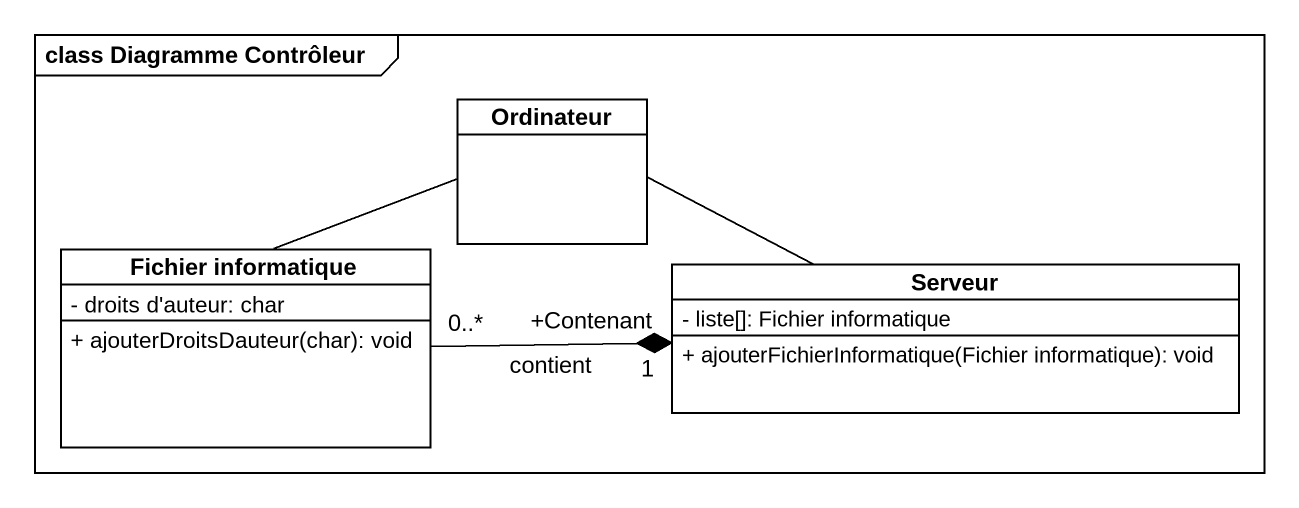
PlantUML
@startuml
mainframe class Diagramme Contrôleur
hide circle
hide empty members
skinparam classAttributeIconSize 0
class Ordinateur
class "Fichier informatique" as Fichier_informatique {
  - droits d'auteur: char
  + ajouterDroitsDauteur(char): void
}
class Serveur {
  - liste[]: Fichier informatique
  + ajouterFichierInformatique(Fichier informatique): void
}
Ordinateur -left- Fichier_informatique
Ordinateur -right- Serveur
Fichier_informatique "0..*" -right-* "+Contenant\n1" Serveur : contient
@enduml
